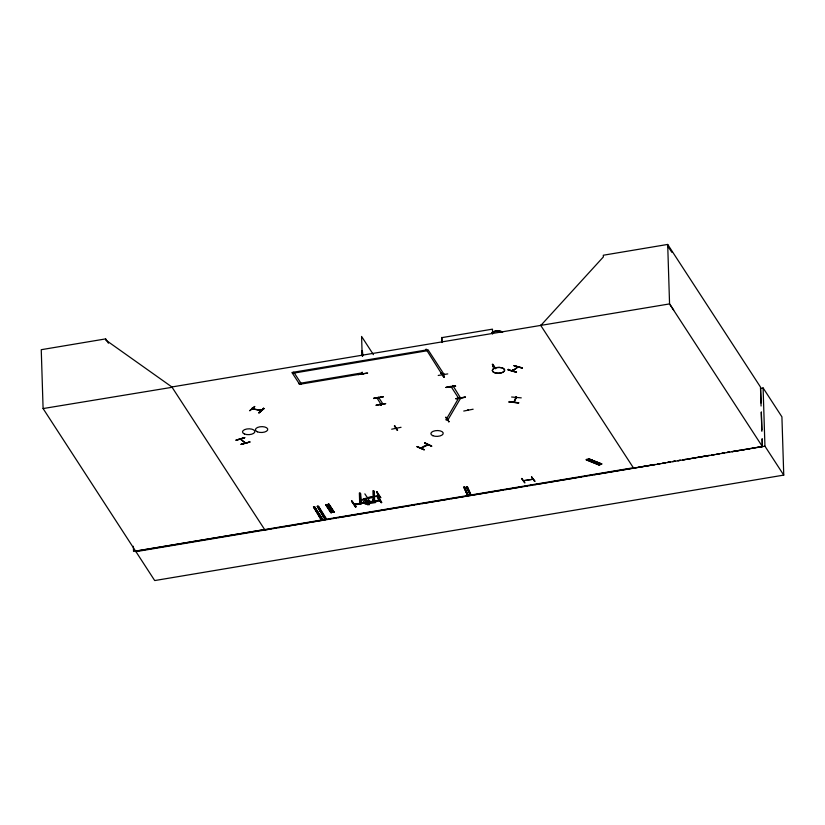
<?xml version="1.0" encoding="UTF-8"?>
<svg xmlns="http://www.w3.org/2000/svg" width="825" height="825" viewBox="0 0 825 825"><rect width="100%" height="100%" fill="white"/><g stroke="black" fill="none" stroke-linecap="round" stroke-linejoin="round"><path stroke-width="1.24" d="M513.851 402.291L515.965 396.959M514.315 402.28L514.088 401.827M515.842 398.217L516.368 398.176M509.046 402.177L518.791 402.693L509.056 402.095M509.138 401.507L518.688 403.043M438.219 375.457L447.748 373.9M455.905 398.764L465.424 397.248M465.29 397.073L455.782 398.65L465.403 397.248M358.112 374.498L367.651 373.055L358.143 374.622M376.097 405.178L385.615 403.58M516.512 372.044L508.056 369.868L516.254 372.312M508.324 369.6L516.502 372.096M235.971 440.045L244.86 437.673L236.228 440.313M236.187 440.199L244.633 437.559M417.017 446.758L424.277 449.79L417.048 446.676M417.347 446.521L424.205 449.738M512.315 370.879L513.253 370.538L512.665 370.961M512.758 370.889L518.224 366.981L517.574 367.393M468.517 409.994L467.837 409.664M521.936 478.459L524.896 482.945L521.493 478.593L522.019 478.521M394.732 425.865L397.609 430.227M440.983 372.838L444.283 377.252L440.942 372.89L441.468 372.828M443.747 377.314L441.334 372.787M249.996 410.685L254.636 406.447M532.991 479.243L523.504 480.635M442.922 375.117L443.984 374.942L443.86 374.179M493.721 366.62L492.752 366.537M511.613 397.011L521.256 397.867M514.264 402.27L516.502 397.011M586.709 459.432L599.981 464.908L586.73 459.308L586.121 459.865L599.548 465.145M601.023 464.382L601.817 463.949L588.297 458.731L601.807 463.97M427.556 445.16C427.659 443.613 418.399 449.543 421.431 447.738M421.039 448.202L428.051 444.923M245.138 443.046L240.384 439.178L240.9 439.075M245.53 443.004L244.705 442.757M512.387 370.776L517.904 366.867M513.181 370.58L513.14 369.703M325.803 504.714L326.442 504.591L331.619 512.593L326.019 504.683M333.733 512.263L328.732 503.993L334.166 512.17L333.063 512.346L328.36 504.292M327.958 504.364L333.548 512.273L328.092 504.209M328.969 504.188L334.166 512.17M331.619 512.593L330.938 512.707M320.997 518.791L320.647 519.203L313.49 506.787M313.882 507.066L321.368 519.1L313.459 506.963L314.418 506.632M317.326 506.168L324.472 518.595L325.205 518.492L317.388 506.333M317.646 506.498L325.473 518.471L318.254 506.024M326.133 518.337L318.574 506.354M442.963 374.034L442.922 374.942L442.819 373.983M492.68 366.599L493.639 366.609L492.762 366.558M540.788 325.493L603.364 256.936L603.302 255.234L667.693 244.437L760.475 387.038L761.073 406.024M601.054 464.392L588.308 458.71M467.744 495.299L463.918 486.894L467.692 495.33M468.146 495.144L464.774 487.039M466.3 486.853L470.302 495.031L466.507 486.698L467.424 486.698L470.941 494.948L467.136 486.626M467.723 495.32L468.373 495.227M469.848 495.062L470.714 494.515M470.972 494.938L468.559 494.979M249.593 410.675L254.76 406.539M260.257 409.757L260.112 410.541L261.082 410.737L252.337 408.767L253.471 408.808L253.306 407.87M260.267 410.572L260.473 409.509M259.298 412.84L263.969 408.592L258.875 412.675M363.062 373.808L363.412 374.282L362.732 373.869M362.742 373.962L363.217 373.89M378.293 397.052L378.118 397.516M381.016 403.631L381.325 404.931L380.717 404.601L381.397 404.951L380.717 404.539M396.433 428.072L395.804 427.804M450.213 386.317L450.842 386.595M508.056 369.92L508.344 369.208M522.143 368.136L514.027 365.568M330.732 512.614L325.566 504.518L331.145 512.676M463.722 487.173L467.455 495.227M464.351 487.09L467.94 495.299M517.677 367.352L518.152 367.012M443.902 374.993L443.623 373.921M241.055 444.293L249.975 441.973L241.096 444.252M241.312 444.458L249.954 441.942M516.141 397.722L516.12 396.866M108.446 343.221L105.641 338.9L41.25 349.697L43.096 408.561L154.708 580.563L783.75 475.107L781.914 416.852L763.104 387.936L760.567 388.358M43.096 408.561L172.188 387.286M426.092 349.253L442.087 374.519L443.933 374.21L427.989 349.707L291.916 372.477L299.588 384.254L301.434 383.945L293.762 372.168M292.483 373.333L426.68 350.831M362.165 372.879L298.887 383.491L299.454 384.347L362.722 373.735L362.144 372.147M452.863 386.213L451.017 386.523L458.607 398.197L460.463 398.403L448.14 419.512L446.284 419.306L458.607 398.197L460.453 397.887L452.843 385.492M367.29 497.609L378.923 495.65L376.489 491.927L377.015 491.834M351.522 500.641L355.864 506.911M363.65 498.609L368.022 504.9L363.691 499.063M368.981 504.704L365.114 498.857L365.63 498.279L369.476 504.653L365.145 498.816M367.445 497.846L379.077 495.897L380.851 497.722L376.984 491.813M351.532 501.126L355.895 506.932M377.737 496.702L381.604 502.621L377.242 496.815L377.757 496.248L381.604 502.621L379.809 500.311L368.198 502.745L379.83 500.796M368.723 499.754L364.856 493.845M361.072 502.363L360.473 501.445L359.545 501.6L360.154 502.518M373.766 501.703L373.127 499.321L374.045 499.166L374.694 501.548L374.096 500.62L373.735 490.535M359.638 501.621L360.422 501.487M373.209 499.342L374.003 499.207M373.725 500.239L374.653 500.084M373.168 500.775L374.096 500.62M354.472 504.281L366.073 502.343L354.441 504.323L354.616 505.024L366.238 502.59L354.637 504.529M368.032 502.497L379.655 500.063L368.053 502.012L368.198 502.745M372.518 497.619L362.247 499.465L365.362 504.25L375.643 502.528L374.395 500.61M367.486 504.498L368.012 504.415M365.093 498.372L369.456 504.168M381.057 502.229L381.583 502.136M523.607 480.789L532.898 479.232M534.909 481.264L531.506 476.933L534.868 481.212M135.888 551.162L633.352 467.765M271.219 528.846L264.877 529.908L171.878 386.966L105.672 339.993L105.641 338.9M273.745 528.423L276.282 528M278.819 527.567L281.346 527.144M283.882 526.721L286.419 526.298M288.956 525.876L291.483 525.453M294.02 525.02L325.689 519.709M328.226 519.286L330.763 518.863M333.3 518.44L335.827 518.018M338.363 517.584L370.033 512.284M372.57 511.851L375.107 511.428M377.644 511.005L399.176 507.396M401.713 506.973L404.25 506.54M406.777 506.117L409.313 505.694M411.85 505.271L414.377 504.848M416.914 504.426L419.451 503.993M421.988 503.57L448.594 499.115M451.12 498.682L453.657 498.259M456.194 497.836L458.731 497.413M461.257 496.99L463.794 496.557M466.331 496.134L503.075 489.978M505.601 489.555L522.07 486.791M524.607 486.368L527.144 485.946M529.681 485.512L532.208 485.09M534.744 484.667L537.281 484.244M539.808 483.821L542.345 483.388M544.882 482.965L547.418 482.543M549.945 482.12L576.551 477.654M579.088 477.232L581.625 476.809M584.152 476.386L586.688 475.963M589.225 475.53L591.762 475.107M594.289 474.684L625.969 469.373M628.506 468.951L631.032 468.528M540.571 325.163L633.569 468.105L655.029 464.506M667.652 462.382L670.178 461.959L667.673 462.412M672.705 461.536L675.232 461.113L672.726 461.577M680.285 460.267L677.758 460.69L680.305 460.309M682.811 459.845L709.325 455.4L697.991 457.37M711.841 454.977L714.368 454.554M716.894 454.132L719.421 453.709L716.946 454.204M721.947 453.286L724.474 452.863M729.517 452.017L727 452.44L729.578 452.1M732.043 451.595L762.341 446.511L762.104 438.921M135.898 551.647L764.94 446.191L783.75 475.107M264.66 529.578L133.537 551.42L133.382 546.284M633.569 468.105L636.096 467.682M638.622 467.259L655.04 464.527M682.832 459.886L685.358 459.473M687.885 459.051L690.412 458.628M692.938 458.205L695.465 457.782M711.893 455.049L714.419 454.627M721.999 453.368L724.525 452.946M732.105 451.677L734.632 451.265M737.158 450.842L739.685 450.419M742.211 449.996L744.738 449.573M747.264 449.151L749.791 448.738M752.317 448.315L754.844 447.892M757.371 447.47L762.424 446.624M362.773 355.946L362.361 350.553L362.443 355.998M492.814 364.196L495.619 368.631L492.278 364.31L495.629 368.651M442.922 374.942L443.881 374.963L443.025 375.097M373.684 398.516L383.192 396.907L373.684 398.465M379.655 404.229L382.058 403.827M448.491 421.812L449.017 421.73L445.758 417.295L449.017 421.709M394.866 425.906L394.34 425.989L397.145 430.423M445.675 417.388L446.201 417.285M446.933 419.543L446.077 419.853M401.043 427.298L391.669 429.196M446.201 419.873L447.037 419.698M443.159 375.323L443.53 375.158M455.596 386.152L445.923 387.461L455.596 386.131M460.835 398.661L460.855 398.114M463.753 411.046L473.137 409.21M516.223 398.258L516.45 396.897M443.654 374.777L443.757 373.952M522.194 368.012L513.954 365.692L522.431 367.868M240.714 439.024L241.189 439.364M588.421 458.679L601.322 464.228M424.638 443.035L431.496 446.263M240.766 439.065L245.572 442.963M381.047 404.487L383.027 404.147L379.191 398.258L377.355 398.568L381.15 404.57L381.047 403.683M443.18 374.777L443.314 374.003M396.227 427.732L396.32 428.196M326.215 504.518L331.588 512.614M314.469 506.798L322.317 518.925L314.377 506.808L321.688 519.049M313.768 507.107L321.276 519.111M531.599 476.84L534.466 481.253M263.99 408.643L263.484 408.045M261.247 410.582L252.594 408.612L252.697 407.736M586.266 459.659L599.486 465.187M667.745 246.139L671.87 252.326M673.685 310.097L669.56 303.909L667.693 244.437M171.878 386.966L669.56 303.909L762.341 446.511M373.426 354.657L361.587 336.445L362.196 356.07M376.52 491.886L380.356 497.774M377.716 496.279L381.552 502.177M381.109 502.673L377.262 496.361M377.242 496.815L379.665 500.548M374.385 500.497L375.633 502.404M360.711 493.67L361.113 503.817L360.515 502.899L359.597 503.054L360.195 503.972M361.03 503.797L360.154 492.814M351.574 501.095L355.4 506.983L355.884 506.447L352.069 501.043M385.636 403.734L376.128 405.292M324.895 518.347L317.295 506.354L324.596 518.595M314.696 506.952L322.204 518.966M383.078 396.712L373.57 398.279M455.472 385.904L445.964 387.461M443.479 375.169L443.149 373.921M763.104 387.936L764.94 446.191M760.609 388.853L761.052 402.982M761.331 411.964L761.898 429.938M762.176 438.931L762.382 445.345M761.269 412.345L761.867 431.331M512.923 369.827L512.944 370.435M512.851 369.621L512.779 370.497L512.707 369.641M492.618 334.053L492.463 329.154L441.849 337.631L441.994 342.54M441.705 337.415L441.849 342.313M426.123 349.284L426.143 350.017M380.727 404.642L380.717 403.734L380.676 404.652M374.292 491.391L374.612 501.528M372.941 490.669L373.261 500.796M362.361 350.553L362.515 355.544M359.927 493.804L360.164 501.404M359.36 492.938L359.679 503.075M260.246 409.509L260.267 410.365M252.471 407.736L252.429 408.757L252.306 407.88M491.875 332.692A6.198 2.929 -1.8 0 1 502.611 332.269M491.917 333.022A6.167 2.908 -1.8 0 1 501.569 332.042M492.845 331.846A6.167 2.908 -1.8 0 1 502.569 332.062M263.557 408.427L258.823 412.789L263.557 408.427M368.94 500.476L368.476 500.899L369.796 500.672L368.94 500.476M424.978 442.963L431.836 446.181L424.978 442.942M660.083 463.66L657.556 464.083L660.093 463.681M665.136 462.804L662.609 463.238L665.146 462.835M432.857 435.703A6.167 2.908 -1.8 0 0 443.066 433.991A6.167 2.908 -1.8 0 0 435.28 430.722A6.167 2.908 -1.8 0 0 432.857 435.703M257.359 431.805A6.188 2.929 -1.8 0 0 267.609 430.093A6.188 2.929 -1.8 0 0 259.792 426.814A6.188 2.929 -1.8 0 0 257.359 431.805M494.257 372.56A6.188 2.929 -1.8 0 0 504.508 370.838A6.188 2.929 -1.8 0 0 496.691 367.568A6.188 2.929 -1.8 0 0 494.257 372.56A6.167 2.908 -1.8 0 0 504.488 370.858A6.167 2.908 -1.8 0 0 496.702 367.599A6.167 2.908 -1.8 0 0 494.278 372.57M244.437 433.971A6.188 2.929 -1.8 0 0 254.688 432.259A6.188 2.929 -1.8 0 0 246.871 428.979A6.188 2.929 -1.8 0 0 244.437 433.971"/></g></svg>
